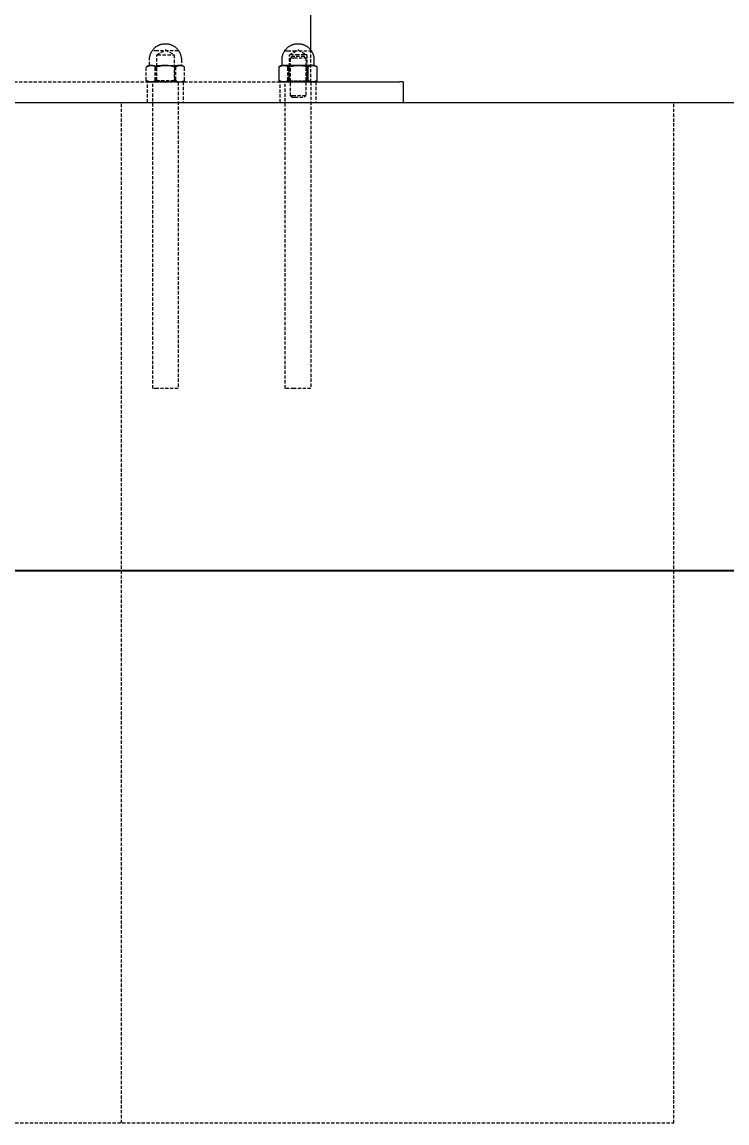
# Model space of a CAD drawing. Header units: millimetres. Extents: x -427 to 4679, y -324 to 2971.
# Drawn here: x 3256.6 to 3532.9, y 2120.7 to 2552.2 of the extents above; entities that cross this region are included whole.
import ezdxf

# ---------------------------------------------------------------- set-up
doc = ezdxf.new("R2010")
doc.units = ezdxf.units.MM
doc.linetypes.add('HIDDEN', pattern=[1.905, 1.27, -0.635])
for name, color, linetype, lineweight in [('ZANO_R', 7, 'Continuous', 0), ('ZANO_R_przerywana', 7, 'HIDDEN', 0), ('ZANO_W', 1, 'Continuous', 0)]:
    doc.layers.add(name, color=color, linetype=linetype, lineweight=lineweight)
doc.styles.add('Arial', font='arial.ttf')
doc.styles.get("Standard").update_dxf_attribs({"font": 'ARIALUNI.TTF'})
doc.dimstyles.new('pl i ang', dxfattribs={"dimtxt": 50, "dimasz": 50, "dimexe": 1.25, "dimexo": 0.625, "dimgap": 10, "dimtad": 1, "dimtoh": 1, "dimtxsty": 'Standard', "dimcen": 2.5, "dimclrd": 1, "dimclre": 1, "dimclrt": 1, "dimadec": 0, "dimazin": 0, "dimtfac": 1, "dimtmove": 0, "dimatfit": 3, "dimfxl": 1, "dimarcsym": 1})

# ---------------------------------------------------------------- blocks, each defined once
blk = doc.blocks.new('*D486')
at = {"layer": 'ZANO_W', "color": 1, "lineweight": -2}
for p, q in [((3101.65, 2510.74), (3101.65, 2327.24)), ((4341.99, 2510.74), (4341.99, 2327.24)), ((3141.65, 2337.24), (4301.99, 2337.24))]:
    blk.add_line(p, q, dxfattribs=at)
at = {"layer": 'ZANO_W', "color": 1}
for points in [[(3141.65, 2343.9), (3141.65, 2330.57), (3101.65, 2337.24)], [(4301.99, 2330.57), (4301.99, 2343.9), (4341.99, 2337.24)]]:
    blk.add_solid(points, dxfattribs=at)
at = {"layer": 'ZANO_W', "color": 1, "insert": (3721.82, 2367.66), "char_height": 40, "attachment_point": 5, "style": 'Arial'}
blk.add_mtext('1240', dxfattribs=at)

msp = doc.modelspace()

# ---------------------------------------------------------------- linework, layer by layer
at = {"layer": 'ZANO_R'}
for p, q in [((3369.76, 2541.26), (3369.76, 2892.74)), ((3359.93, 2541.44), (3360.07, 2541.6)), ((3360.07, 2541.6), (3360.21, 2541.76)), ((3360.21, 2541.76), (3360.36, 2541.91)), ((3360.36, 2541.91), (3360.51, 2542.06)), ((3360.51, 2542.06), (3360.67, 2542.2)), ((3360.67, 2542.2), (3360.83, 2542.34)), ((3360.83, 2542.34), (3361, 2542.47)), ((3361, 2542.47), (3361.17, 2542.6)), ((3361.17, 2542.6), (3361.35, 2542.72)), ((3361.35, 2542.72), (3361.53, 2542.83)), ((3361.53, 2542.83), (3361.71, 2542.94)), ((3361.71, 2542.94), (3361.9, 2543.04)), ((3361.9, 2543.04), (3362.09, 2543.14)), ((3362.09, 2543.14), (3362.29, 2543.22)), ((3362.29, 2543.22), (3362.48, 2543.31)), ((3362.48, 2543.31), (3362.68, 2543.38)), ((3362.68, 2543.38), (3362.89, 2543.45)), ((3362.89, 2543.45), (3363.09, 2543.51)), ((3363.09, 2543.51), (3363.3, 2543.56)), ((3363.3, 2543.56), (3363.5, 2543.61)), ((3363.5, 2543.61), (3363.71, 2543.65)), ((3363.71, 2543.65), (3363.93, 2543.68)), ((3363.93, 2543.68), (3364.14, 2543.71)), ((3364.14, 2543.71), (3364.35, 2543.73)), ((3364.35, 2543.73), (3364.56, 2543.74)), ((3364.56, 2543.74), (3364.78, 2543.74)), ((3364.78, 2543.74), (3364.99, 2543.74)), ((3364.99, 2543.74), (3365.2, 2543.73)), ((3365.2, 2543.73), (3365.42, 2543.71)), ((3365.42, 2543.71), (3365.63, 2543.68)), ((3365.63, 2543.68), (3365.84, 2543.65)), ((3365.84, 2543.65), (3366.05, 2543.61)), ((3366.05, 2543.61), (3366.26, 2543.56)), ((3366.26, 2543.56), (3366.46, 2543.51)), ((3366.46, 2543.51), (3366.67, 2543.45)), ((3366.67, 2543.45), (3366.87, 2543.38)), ((3366.87, 2543.38), (3367.07, 2543.31)), ((3367.07, 2543.31), (3367.27, 2543.22)), ((3367.27, 2543.22), (3367.46, 2543.14)), ((3367.46, 2543.14), (3367.65, 2543.04)), ((3367.65, 2543.04), (3367.84, 2542.94)), ((3367.84, 2542.94), (3368.02, 2542.83)), ((3368.02, 2542.83), (3368.2, 2542.72)), ((3368.2, 2542.72), (3368.38, 2542.6)), ((3368.38, 2542.6), (3368.55, 2542.47)), ((3368.55, 2542.47), (3368.72, 2542.34)), ((3368.72, 2542.34), (3368.88, 2542.2)), ((3368.88, 2542.2), (3369.04, 2542.06)), ((3369.04, 2542.06), (3369.2, 2541.91)), ((3369.2, 2541.91), (3369.34, 2541.76)), ((3369.34, 2541.76), (3369.49, 2541.6)), ((3369.49, 2541.6), (3369.62, 2541.44)), ((3358.53, 2537.7), (3358.54, 2537.92)), ((3358.53, 2537.49), (3358.53, 2537.7)), ((3358.53, 2535.36), (3358.53, 2537.49)), ((3358.54, 2537.92), (3358.56, 2538.13)), ((3358.56, 2538.13), (3358.58, 2538.34)), ((3358.58, 2538.34), (3358.62, 2538.55)), ((3358.62, 2538.55), (3358.66, 2538.76)), ((3358.66, 2538.76), (3358.7, 2538.97)), ((3358.7, 2538.97), (3358.76, 2539.18)), ((3358.76, 2539.18), (3358.82, 2539.38)), ((3358.82, 2539.38), (3358.89, 2539.58)), ((3358.89, 2539.58), (3358.96, 2539.78)), ((3358.96, 2539.78), (3359.04, 2539.98)), ((3359.04, 2539.98), (3359.13, 2540.18)), ((3359.13, 2540.18), (3359.23, 2540.37)), ((3359.23, 2540.37), (3359.33, 2540.55)), ((3359.33, 2540.55), (3359.44, 2540.74)), ((3359.44, 2540.74), (3359.55, 2540.92)), ((3359.55, 2540.92), (3359.67, 2541.1)), ((3359.67, 2541.1), (3359.8, 2541.27)), ((3359.8, 2541.27), (3359.93, 2541.44)), ((3369.62, 2541.44), (3369.76, 2541.27)), ((3369.76, 2541.27), (3369.88, 2541.1)), ((3369.88, 2541.1), (3370, 2540.92)), ((3370, 2540.92), (3370.12, 2540.74)), ((3370.12, 2540.74), (3370.22, 2540.55)), ((3370.22, 2540.55), (3370.33, 2540.37)), ((3370.33, 2540.37), (3370.42, 2540.18)), ((3370.42, 2540.18), (3370.51, 2539.98)), ((3370.51, 2539.98), (3370.59, 2539.78)), ((3370.59, 2539.78), (3370.67, 2539.58)), ((3370.67, 2539.58), (3370.73, 2539.38)), ((3370.73, 2539.38), (3370.79, 2539.18)), ((3370.79, 2539.18), (3370.85, 2538.97)), ((3370.85, 2538.97), (3370.9, 2538.76)), ((3370.9, 2538.76), (3370.94, 2538.55)), ((3370.94, 2538.55), (3370.97, 2538.34)), ((3370.97, 2538.34), (3370.99, 2538.13)), ((3370.99, 2538.13), (3371.01, 2537.92)), ((3371.01, 2537.92), (3371.02, 2537.7)), ((3371.02, 2537.7), (3371.03, 2537.49)), ((3371.03, 2537.49), (3371.03, 2535.36)), ((3357.43, 2534.75), (3357.28, 2534.66)), ((3357.28, 2534.66), (3357.4, 2534.73)), ((3357.28, 2534.66), (3357.28, 2529.32)), ((3357.4, 2534.73), (3357.52, 2534.8)), ((3357.43, 2534.75), (3358.28, 2535.24)), ((3357.52, 2534.8), (3357.65, 2534.86)), ((3357.65, 2534.86), (3357.78, 2534.91)), ((3357.78, 2534.91), (3357.91, 2534.97)), ((3357.91, 2534.97), (3358.04, 2535.01)), ((3358.04, 2535.01), (3358.18, 2535.06)), ((3358.18, 2535.06), (3358.31, 2535.1)), ((3359.22, 2535.24), (3358.28, 2535.24)), ((3358.31, 2535.1), (3358.45, 2535.13)), ((3358.42, 2535.24), (3358.42, 2535.24)), ((3358.42, 2535.24), (3358.43, 2535.24)), ((3358.43, 2535.24), (3358.43, 2535.25)), ((3358.43, 2535.25), (3358.44, 2535.25)), ((3358.43, 2535.24), (3358.43, 2535.24)), ((3358.44, 2535.25), (3358.44, 2535.25)), ((3358.44, 2535.25), (3358.45, 2535.25)), ((3358.45, 2535.25), (3358.45, 2535.25)), ((3358.45, 2535.25), (3358.45, 2535.25)), ((3358.45, 2535.25), (3358.46, 2535.25)), ((3358.45, 2535.13), (3358.58, 2535.16)), ((3358.46, 2535.25), (3358.46, 2535.26)), ((3358.46, 2535.26), (3358.47, 2535.26)), ((3358.47, 2535.26), (3358.47, 2535.26)), ((3358.47, 2535.26), (3358.47, 2535.26)), ((3358.47, 2535.26), (3358.48, 2535.26)), ((3358.48, 2535.26), (3358.48, 2535.27)), ((3358.48, 2535.27), (3358.48, 2535.27)), ((3358.48, 2535.27), (3358.49, 2535.27)), ((3358.49, 2535.27), (3358.49, 2535.28)), ((3358.49, 2535.28), (3358.49, 2535.28)), ((3358.49, 2535.28), (3358.5, 2535.28)), ((3358.49, 2535.27), (3358.49, 2535.27)), ((3358.5, 2535.29), (3358.51, 2535.3)), ((3358.5, 2535.28), (3358.5, 2535.29)), ((3358.5, 2535.29), (3358.5, 2535.29)), ((3358.5, 2535.29), (3358.5, 2535.29)), ((3358.51, 2535.3), (3358.51, 2535.31)), ((3358.51, 2535.31), (3358.51, 2535.31)), ((3358.51, 2535.31), (3358.52, 2535.31)), ((3358.51, 2535.3), (3358.51, 2535.3)), ((3358.51, 2535.3), (3358.51, 2535.3)), ((3358.52, 2535.33), (3358.52, 2535.34)), ((3358.52, 2535.34), (3358.52, 2535.34)), ((3358.52, 2535.34), (3358.53, 2535.34)), ((3358.52, 2535.32), (3358.52, 2535.33)), ((3358.52, 2535.33), (3358.52, 2535.33)), ((3358.52, 2535.31), (3358.52, 2535.32)), ((3358.52, 2535.32), (3358.52, 2535.32)), ((3358.52, 2535.32), (3358.52, 2535.32)), ((3358.53, 2535.35), (3358.53, 2535.36)), ((3358.53, 2535.36), (3358.53, 2535.36)), ((3358.53, 2535.34), (3358.53, 2535.35)), ((3358.53, 2535.35), (3358.53, 2535.35)), ((3358.58, 2535.16), (3358.72, 2535.19)), ((3358.72, 2535.19), (3358.86, 2535.21)), ((3358.86, 2535.21), (3359, 2535.22)), ((3359, 2535.22), (3359.14, 2535.23)), ((3359.14, 2535.23), (3359.28, 2535.24)), ((3364.93, 2535.24), (3359.28, 2535.24)), ((3359.33, 2535.24), (3359.48, 2535.23)), ((3359.48, 2535.23), (3359.63, 2535.22)), ((3359.63, 2535.22), (3359.77, 2535.2)), ((3359.77, 2535.2), (3359.92, 2535.17)), ((3359.92, 2535.17), (3360.06, 2535.14)), ((3360.06, 2535.14), (3360.2, 2535.11)), ((3360.2, 2535.11), (3360.35, 2535.07)), ((3360.35, 2535.07), (3360.49, 2535.03)), ((3360.49, 2535.03), (3360.62, 2534.98)), ((3360.62, 2534.98), (3360.76, 2534.92)), ((3360.76, 2534.92), (3360.9, 2534.86)), ((3360.9, 2534.86), (3361.03, 2534.8)), ((3361.03, 2534.8), (3361.16, 2534.73)), ((3361.16, 2534.73), (3361.29, 2534.66)), ((3361.29, 2534.66), (3361.69, 2534.78)), ((3361.29, 2529.32), (3361.29, 2534.66)), ((3361.69, 2534.78), (3362.1, 2534.88)), ((3362.1, 2534.88), (3362.52, 2534.97)), ((3362.52, 2534.97), (3362.93, 2535.05)), ((3362.93, 2535.05), (3363.35, 2535.12)), ((3363.35, 2535.12), (3363.77, 2535.17)), ((3363.77, 2535.17), (3364.19, 2535.2)), ((3364.19, 2535.2), (3364.61, 2535.23)), ((3364.61, 2535.23), (3365.04, 2535.24)), ((3365.04, 2535.24), (3365.46, 2535.23)), ((3370.48, 2535.24), (3365.17, 2535.24)), ((3365.46, 2535.23), (3365.88, 2535.2)), ((3365.88, 2535.2), (3366.3, 2535.17)), ((3366.3, 2535.17), (3366.72, 2535.12)), ((3366.72, 2535.12), (3367.14, 2535.05)), ((3367.14, 2535.05), (3367.56, 2534.97)), ((3367.56, 2534.97), (3367.97, 2534.88)), ((3367.97, 2534.88), (3368.38, 2534.78)), ((3368.38, 2534.78), (3368.79, 2534.66)), ((3368.79, 2534.66), (3368.88, 2534.72)), ((3368.79, 2529.32), (3368.79, 2534.66)), ((3368.88, 2534.72), (3368.97, 2534.78)), ((3368.97, 2534.78), (3369.07, 2534.83)), ((3369.07, 2534.83), (3369.16, 2534.88)), ((3369.16, 2534.88), (3369.26, 2534.93)), ((3369.26, 2534.93), (3369.36, 2534.98)), ((3369.36, 2534.98), (3369.46, 2535.02)), ((3369.46, 2535.02), (3369.57, 2535.06)), ((3369.57, 2535.06), (3369.67, 2535.09)), ((3369.67, 2535.09), (3369.77, 2535.12)), ((3369.77, 2535.12), (3369.88, 2535.15)), ((3369.88, 2535.15), (3369.99, 2535.17)), ((3369.99, 2535.17), (3370.1, 2535.19)), ((3370.1, 2535.19), (3370.2, 2535.21)), ((3370.2, 2535.21), (3370.31, 2535.23)), ((3370.31, 2535.23), (3370.42, 2535.23)), ((3370.42, 2535.23), (3370.53, 2535.24)), ((3370.53, 2535.24), (3370.64, 2535.23)), ((3371.12, 2535.24), (3370.6, 2535.24)), ((3370.64, 2535.23), (3370.75, 2535.23)), ((3370.75, 2535.23), (3370.86, 2535.21)), ((3370.86, 2535.21), (3370.97, 2535.19)), ((3370.97, 2535.19), (3371.07, 2535.17)), ((3371.03, 2535.36), (3371.03, 2535.36)), ((3371.03, 2535.36), (3371.03, 2535.35)), ((3371.03, 2535.35), (3371.03, 2535.35)), ((3371.03, 2535.35), (3371.03, 2535.34)), ((3371.03, 2535.34), (3371.03, 2535.34)), ((3371.03, 2535.34), (3371.03, 2535.34)), ((3371.03, 2535.34), (3371.03, 2535.33)), ((3371.03, 2535.33), (3371.03, 2535.33)), ((3371.03, 2535.33), (3371.03, 2535.32)), ((3371.03, 2535.32), (3371.03, 2535.32)), ((3371.03, 2535.32), (3371.03, 2535.32)), ((3371.03, 2535.32), (3371.04, 2535.31)), ((3371.04, 2535.31), (3371.04, 2535.31)), ((3371.04, 2535.31), (3371.04, 2535.31)), ((3371.04, 2535.31), (3371.04, 2535.3)), ((3371.04, 2535.3), (3371.04, 2535.3)), ((3371.04, 2535.3), (3371.05, 2535.3)), ((3371.05, 2535.3), (3371.05, 2535.29)), ((3371.05, 2535.29), (3371.05, 2535.29)), ((3371.05, 2535.29), (3371.05, 2535.29)), ((3371.05, 2535.29), (3371.06, 2535.28)), ((3371.06, 2535.28), (3371.06, 2535.28)), ((3371.06, 2535.28), (3371.06, 2535.28)), ((3371.06, 2535.28), (3371.06, 2535.27)), ((3371.06, 2535.27), (3371.07, 2535.27)), ((3371.07, 2535.27), (3371.07, 2535.27)), ((3371.07, 2535.27), (3371.07, 2535.27)), ((3371.07, 2535.27), (3371.08, 2535.26)), ((3371.07, 2535.17), (3371.18, 2535.15)), ((3371.08, 2535.26), (3371.08, 2535.26)), ((3371.08, 2535.26), (3371.08, 2535.26)), ((3371.08, 2535.26), (3371.09, 2535.26)), ((3371.09, 2535.26), (3371.09, 2535.25)), ((3371.09, 2535.25), (3371.09, 2535.25)), ((3371.09, 2535.25), (3371.1, 2535.25)), ((3371.1, 2535.25), (3371.1, 2535.25)), ((3371.1, 2535.25), (3371.11, 2535.25)), ((3371.11, 2535.25), (3371.11, 2535.25)), ((3371.11, 2535.25), (3371.11, 2535.25)), ((3371.11, 2535.25), (3371.12, 2535.25)), ((3371.12, 2535.25), (3371.12, 2535.24)), ((3371.24, 2535.24), (3371.12, 2535.24)), ((3371.12, 2535.24), (3371.13, 2535.24)), ((3371.13, 2535.24), (3371.13, 2535.24)), ((3371.13, 2535.24), (3371.13, 2535.24)), ((3371.18, 2535.15), (3371.29, 2535.12)), ((3371.27, 2535.24), (3371.24, 2535.24)), ((3371.27, 2535.24), (3371.28, 2535.24)), ((3371.28, 2535.24), (3371.27, 2535.24)), ((3371.28, 2535.24), (3371.28, 2535.24)), ((3371.28, 2535.24), (3371.28, 2535.24)), ((3371.28, 2535.24), (3371.28, 2535.24)), ((3371.28, 2535.24), (3371.28, 2535.24)), ((3371.28, 2535.24), (3372.06, 2534.79)), ((3371.29, 2535.12), (3371.39, 2535.09)), ((3371.39, 2535.09), (3371.5, 2535.06)), ((3371.5, 2535.06), (3371.6, 2535.02)), ((3371.6, 2535.02), (3371.7, 2534.98)), ((3371.7, 2534.98), (3371.8, 2534.93)), ((3371.8, 2534.93), (3371.9, 2534.88)), ((3371.9, 2534.88), (3372, 2534.83)), ((3372, 2534.83), (3372.09, 2534.78)), ((3372.09, 2534.78), (3372.18, 2534.72)), ((3372.18, 2534.72), (3372.28, 2534.66)), ((3372.28, 2529.32), (3372.28, 2534.66)), ((3357.28, 2529.32), (3357.43, 2529.23)), ((3357.4, 2529.25), (3357.28, 2529.32)), ((3357.52, 2529.19), (3357.4, 2529.25)), ((3358.28, 2528.74), (3357.43, 2529.23)), ((3357.64, 2529.13), (3357.52, 2529.19)), ((3357.77, 2529.07), (3357.64, 2529.13)), ((3357.9, 2529.02), (3357.77, 2529.07)), ((3358.03, 2528.97), (3357.9, 2529.02)), ((3358.16, 2528.93), (3358.03, 2528.97)), ((3358.29, 2528.89), (3358.16, 2528.93)), ((3358.43, 2528.86), (3358.29, 2528.89)), ((3358.56, 2528.83), (3358.43, 2528.86)), ((3358.7, 2528.8), (3358.56, 2528.83)), ((3358.83, 2528.78), (3358.7, 2528.8)), ((3358.97, 2528.76), (3358.83, 2528.78)), ((3359.11, 2528.75), (3358.97, 2528.76)), ((3359.25, 2528.74), (3359.11, 2528.75)), ((3359.49, 2528.75), (3359.35, 2528.74)), ((3359.64, 2528.77), (3359.49, 2528.75)), ((3359.78, 2528.79), (3359.64, 2528.77)), ((3359.93, 2528.81), (3359.78, 2528.79)), ((3360.07, 2528.84), (3359.93, 2528.81)), ((3360.21, 2528.88), (3360.07, 2528.84)), ((3360.35, 2528.91), (3360.21, 2528.88)), ((3360.49, 2528.96), (3360.35, 2528.91)), ((3360.63, 2529.01), (3360.49, 2528.96)), ((3360.76, 2529.06), (3360.63, 2529.01)), ((3360.9, 2529.12), (3360.76, 2529.06)), ((3361.03, 2529.18), (3360.9, 2529.12)), ((3361.16, 2529.25), (3361.03, 2529.18)), ((3361.29, 2529.32), (3361.16, 2529.25)), ((3361.73, 2529.19), (3361.29, 2529.32)), ((3362.18, 2529.08), (3361.73, 2529.19)), ((3362.63, 2528.99), (3362.18, 2529.08)), ((3363.08, 2528.91), (3362.63, 2528.99)), ((3362.83, 2528.74), (3404.6, 2528.74)), ((3363.54, 2528.84), (3363.08, 2528.91)), ((3364, 2528.79), (3363.54, 2528.84)), ((3364.46, 2528.76), (3364, 2528.79)), ((3364.92, 2528.74), (3364.46, 2528.76)), ((3365.62, 2528.76), (3365.16, 2528.74)), ((3366.08, 2528.79), (3365.62, 2528.76)), ((3366.54, 2528.84), (3366.08, 2528.79)), ((3366.99, 2528.91), (3366.54, 2528.84)), ((3367.45, 2528.99), (3366.99, 2528.91)), ((3367.9, 2529.08), (3367.45, 2528.99)), ((3368.34, 2529.2), (3367.9, 2529.08)), ((3368.79, 2529.32), (3368.34, 2529.2)), ((3368.88, 2529.26), (3368.79, 2529.32)), ((3368.98, 2529.2), (3368.88, 2529.26)), ((3369.08, 2529.14), (3368.98, 2529.2)), ((3369.18, 2529.09), (3369.08, 2529.14)), ((3369.28, 2529.04), (3369.18, 2529.09)), ((3369.39, 2528.99), (3369.28, 2529.04)), ((3369.49, 2528.95), (3369.39, 2528.99)), ((3369.6, 2528.91), (3369.49, 2528.95)), ((3369.71, 2528.88), (3369.6, 2528.91)), ((3369.82, 2528.85), (3369.71, 2528.88)), ((3369.93, 2528.82), (3369.82, 2528.85)), ((3370.05, 2528.8), (3369.93, 2528.82)), ((3370.16, 2528.78), (3370.05, 2528.8)), ((3370.27, 2528.76), (3370.16, 2528.78)), ((3370.39, 2528.75), (3370.27, 2528.76)), ((3370.5, 2528.74), (3370.39, 2528.75)), ((3370.7, 2528.75), (3370.59, 2528.74)), ((3370.81, 2528.76), (3370.7, 2528.75)), ((3370.93, 2528.78), (3370.81, 2528.76)), ((3371.04, 2528.8), (3370.93, 2528.78)), ((3371.15, 2528.82), (3371.04, 2528.8)), ((3371.26, 2528.85), (3371.15, 2528.82)), ((3371.36, 2528.88), (3371.26, 2528.85)), ((3372.06, 2529.19), (3371.28, 2528.74)), ((3371.47, 2528.92), (3371.36, 2528.88)), ((3371.58, 2528.96), (3371.47, 2528.92)), ((3371.68, 2529), (3371.58, 2528.96)), ((3371.79, 2529.04), (3371.68, 2529)), ((3371.89, 2529.09), (3371.79, 2529.04)), ((3371.99, 2529.15), (3371.89, 2529.09)), ((3372.09, 2529.2), (3371.99, 2529.15)), ((3372.18, 2529.26), (3372.09, 2529.2)), ((3372.28, 2529.32), (3372.18, 2529.26)), ((3405.94, 2528.74), (3404.6, 2528.74)), ((3405.94, 2528.74), (3405.94, 2520.74)), ((3212.05, 2520.74), (3512.05, 2520.74))]:
    msp.add_line(p, q, dxfattribs=at)
msp.add_lwpolyline([(-427.28, 2520.74), (4514.24, 2520.74)], dxfattribs=at)
at = {"layer": 'ZANO_R_przerywana'}
for p, q in [((3307.97, 2541.44), (3308.1, 2541.6)), ((3308.1, 2541.6), (3308.25, 2541.76)), ((3308.25, 2541.76), (3308.4, 2541.91)), ((3308.4, 2541.91), (3308.55, 2542.06)), ((3308.55, 2542.06), (3308.71, 2542.2)), ((3308.71, 2542.2), (3308.87, 2542.34)), ((3308.87, 2542.34), (3309.04, 2542.47)), ((3309.04, 2542.47), (3309.21, 2542.6)), ((3309.21, 2542.6), (3309.39, 2542.72)), ((3309.39, 2542.72), (3309.57, 2542.83)), ((3309.57, 2542.83), (3309.75, 2542.94)), ((3309.75, 2542.94), (3309.94, 2543.04)), ((3309.94, 2543.04), (3310.13, 2543.14)), ((3310.13, 2543.14), (3310.32, 2543.22)), ((3310.32, 2543.22), (3310.52, 2543.31)), ((3310.52, 2543.31), (3310.72, 2543.38)), ((3310.72, 2543.38), (3310.92, 2543.45)), ((3310.92, 2543.45), (3311.13, 2543.51)), ((3311.13, 2543.51), (3311.33, 2543.56)), ((3311.33, 2543.56), (3311.54, 2543.61)), ((3311.54, 2543.61), (3311.75, 2543.65)), ((3311.75, 2543.65), (3311.96, 2543.68)), ((3311.96, 2543.68), (3312.18, 2543.71)), ((3312.18, 2543.71), (3312.39, 2543.73)), ((3312.39, 2543.73), (3312.6, 2543.74)), ((3312.6, 2543.74), (3312.81, 2543.74)), ((3312.81, 2543.74), (3313.03, 2543.74)), ((3313.03, 2543.74), (3313.24, 2543.73)), ((3313.24, 2543.73), (3313.45, 2543.71)), ((3313.45, 2543.71), (3313.67, 2543.68)), ((3313.67, 2543.68), (3313.88, 2543.65)), ((3313.88, 2543.65), (3314.09, 2543.61)), ((3314.09, 2543.61), (3314.29, 2543.56)), ((3314.29, 2543.56), (3314.5, 2543.51)), ((3314.5, 2543.51), (3314.71, 2543.45)), ((3314.71, 2543.45), (3314.91, 2543.38)), ((3314.91, 2543.38), (3315.11, 2543.31)), ((3315.11, 2543.31), (3315.3, 2543.22)), ((3315.3, 2543.22), (3315.5, 2543.14)), ((3315.5, 2543.14), (3315.69, 2543.04)), ((3315.69, 2543.04), (3315.88, 2542.94)), ((3315.88, 2542.94), (3316.06, 2542.83)), ((3316.06, 2542.83), (3316.24, 2542.72)), ((3316.24, 2542.72), (3316.42, 2542.6)), ((3316.42, 2542.6), (3316.59, 2542.47)), ((3316.59, 2542.47), (3316.76, 2542.34)), ((3316.76, 2542.34), (3316.92, 2542.2)), ((3316.92, 2542.2), (3317.08, 2542.06)), ((3317.08, 2542.06), (3317.23, 2541.91)), ((3317.23, 2541.91), (3317.38, 2541.76)), ((3317.38, 2541.76), (3317.53, 2541.6)), ((3317.53, 2541.6), (3317.66, 2541.44)), ((3306.56, 2537.49), (3306.57, 2537.7)), ((3306.56, 2535.36), (3306.56, 2537.49)), ((3306.57, 2537.7), (3306.58, 2537.92)), ((3306.58, 2537.92), (3306.6, 2538.13)), ((3306.6, 2538.13), (3306.62, 2538.34)), ((3306.62, 2538.34), (3306.66, 2538.55)), ((3306.66, 2538.55), (3306.7, 2538.76)), ((3306.7, 2538.76), (3306.74, 2538.97)), ((3306.74, 2538.97), (3306.8, 2539.18)), ((3306.8, 2539.18), (3306.86, 2539.38)), ((3306.86, 2539.38), (3306.93, 2539.58)), ((3306.93, 2539.58), (3307, 2539.78)), ((3307, 2539.78), (3307.08, 2539.98)), ((3307.08, 2539.98), (3307.17, 2540.18)), ((3307.17, 2540.18), (3307.27, 2540.37)), ((3307.27, 2540.37), (3307.37, 2540.55)), ((3307.37, 2540.55), (3307.47, 2540.74)), ((3307.47, 2540.74), (3307.59, 2540.92)), ((3307.59, 2540.92), (3307.71, 2541.1)), ((3307.71, 2541.1), (3307.83, 2541.27)), ((3309.5, 2540.91), (3307.81, 2540.91)), ((3307.83, 2541.27), (3307.97, 2541.44)), ((3309.42, 2539.34), (3309.41, 2539.34)), ((3309.41, 2539.34), (3309.41, 2539.34)), ((3309.41, 2539.34), (3309.41, 2539.34)), ((3309.41, 2539.34), (3309.41, 2539.34)), ((3309.41, 2539.34), (3309.42, 2539.34)), ((3309.41, 2529.19), (3309.41, 2539.34)), ((3309.42, 2539.34), (3312.81, 2541.38)), ((3309.42, 2539.34), (3309.42, 2539.34)), ((3309.42, 2539.34), (3309.44, 2539.34)), ((3309.42, 2539.34), (3309.42, 2539.34)), ((3309.44, 2539.34), (3309.51, 2539.34)), ((3317.81, 2540.91), (3309.5, 2540.91)), ((3309.51, 2539.34), (3309.8, 2539.34)), ((3309.8, 2539.34), (3316.21, 2539.34)), ((3312.81, 2541.38), (3316.21, 2539.34)), ((3316.21, 2539.34), (3316.21, 2529.19)), ((3317.66, 2541.44), (3317.79, 2541.27)), ((3317.79, 2541.27), (3317.92, 2541.1)), ((3317.92, 2541.1), (3318.04, 2540.92)), ((3318.04, 2540.92), (3318.15, 2540.74)), ((3318.15, 2540.74), (3318.26, 2540.55)), ((3318.26, 2540.55), (3318.36, 2540.37)), ((3318.36, 2540.37), (3318.46, 2540.18)), ((3318.46, 2540.18), (3318.55, 2539.98)), ((3318.55, 2539.98), (3318.63, 2539.78)), ((3318.63, 2539.78), (3318.7, 2539.58)), ((3318.7, 2539.58), (3318.77, 2539.38)), ((3318.77, 2539.38), (3318.83, 2539.18)), ((3318.83, 2539.18), (3318.89, 2538.97)), ((3318.89, 2538.97), (3318.93, 2538.76)), ((3318.93, 2538.76), (3318.97, 2538.55)), ((3318.97, 2538.55), (3319.01, 2538.34)), ((3319.01, 2538.34), (3319.03, 2538.13)), ((3319.03, 2538.13), (3319.05, 2537.92)), ((3319.05, 2537.92), (3319.06, 2537.7)), ((3319.06, 2537.7), (3319.06, 2537.49)), ((3319.06, 2537.49), (3319.06, 2535.36)), ((3359.78, 2540.91), (3359.78, 2540.91)), ((3359.78, 2540.91), (3359.78, 2540.91)), ((3359.78, 2540.91), (3359.78, 2540.91)), ((3359.78, 2540.91), (3359.78, 2540.91)), ((3359.78, 2540.91), (3359.79, 2540.91)), ((3359.79, 2540.91), (3359.82, 2540.91)), ((3359.82, 2540.91), (3360, 2540.91)), ((3360, 2540.91), (3360.74, 2540.91)), ((3360.74, 2540.91), (3363.19, 2540.91)), ((3361.38, 2539.34), (3364.78, 2541.38)), ((3364.91, 2539.34), (3361.38, 2539.34)), ((3361.38, 2529.19), (3361.38, 2539.34)), ((3361.78, 2538.19), (3362.33, 2538.74)), ((3361.78, 2538.19), (3361.78, 2538.19)), ((3361.78, 2538.19), (3361.78, 2538.19)), ((3361.78, 2538.19), (3361.78, 2538.19)), ((3361.78, 2538.19), (3361.78, 2538.19)), ((3361.78, 2538.19), (3361.78, 2538.19)), ((3361.78, 2538.19), (3361.8, 2538.19)), ((3361.78, 2523.3), (3361.78, 2538.19)), ((3361.8, 2538.19), (3361.87, 2538.19)), ((3361.87, 2538.19), (3362.19, 2538.19)), ((3362.19, 2538.19), (3363.28, 2538.19)), ((3363.55, 2538.74), (3362.33, 2538.74)), ((3363.19, 2540.91), (3369.78, 2540.91)), ((3363.28, 2538.19), (3367.78, 2538.19)), ((3367.22, 2538.74), (3363.55, 2538.74)), ((3364.78, 2541.38), (3368.17, 2539.34)), ((3367.24, 2539.34), (3364.91, 2539.34)), ((3367.22, 2538.74), (3367.78, 2538.19)), ((3367.96, 2539.34), (3367.24, 2539.34)), ((3367.78, 2538.19), (3367.78, 2523.3)), ((3368.13, 2539.34), (3367.96, 2539.34)), ((3368.17, 2539.34), (3368.13, 2539.34)), ((3368.18, 2539.34), (3368.17, 2539.34)), ((3368.18, 2539.34), (3368.18, 2539.34)), ((3368.18, 2539.34), (3368.18, 2539.34)), ((3368.18, 2539.34), (3368.18, 2539.34)), ((3368.18, 2539.34), (3368.18, 2539.34)), ((3368.18, 2539.34), (3368.18, 2529.19)), ((3368.18, 2539.34), (3368.18, 2539.34)), ((3369.76, 2528.74), (3369.76, 2541.26)), ((3305.32, 2534.66), (3305.44, 2534.73)), ((3305.41, 2534.72), (3305.32, 2534.66)), ((3305.32, 2529.32), (3305.32, 2534.66)), ((3305.5, 2534.78), (3305.41, 2534.72)), ((3305.44, 2534.73), (3305.57, 2534.8)), ((3305.59, 2534.83), (3305.5, 2534.78)), ((3305.53, 2534.79), (3306.31, 2535.24)), ((3305.57, 2534.8), (3305.7, 2534.86)), ((3305.69, 2534.88), (3305.59, 2534.83)), ((3305.79, 2534.93), (3305.69, 2534.88)), ((3305.7, 2534.86), (3305.84, 2534.92)), ((3305.89, 2534.98), (3305.79, 2534.93)), ((3305.84, 2534.92), (3305.97, 2534.97)), ((3305.99, 2535.02), (3305.89, 2534.98)), ((3305.97, 2534.97), (3306.11, 2535.02)), ((3306.09, 2535.06), (3305.99, 2535.02)), ((3306.2, 2535.09), (3306.09, 2535.06)), ((3306.11, 2535.02), (3306.25, 2535.07)), ((3306.3, 2535.12), (3306.2, 2535.09)), ((3306.25, 2535.07), (3306.39, 2535.11)), ((3306.41, 2535.15), (3306.3, 2535.12)), ((3306.32, 2535.24), (3306.31, 2535.24)), ((3306.31, 2535.24), (3306.31, 2535.24)), ((3306.31, 2535.24), (3306.31, 2535.24)), ((3306.31, 2535.24), (3306.31, 2535.24)), ((3306.31, 2535.24), (3306.31, 2535.24)), ((3306.31, 2535.24), (3306.32, 2535.24)), ((3306.32, 2535.24), (3306.35, 2535.24)), ((3306.35, 2535.24), (3306.47, 2535.24)), ((3306.39, 2535.11), (3306.53, 2535.14)), ((3306.52, 2535.17), (3306.41, 2535.15)), ((3306.45, 2535.24), (3306.56, 2535.36)), ((3306.47, 2535.24), (3306.99, 2535.24)), ((3306.62, 2535.19), (3306.52, 2535.17)), ((3306.53, 2535.14), (3306.67, 2535.17)), ((3306.73, 2535.21), (3306.62, 2535.19)), ((3306.67, 2535.17), (3306.82, 2535.2)), ((3306.84, 2535.23), (3306.73, 2535.21)), ((3306.82, 2535.2), (3306.96, 2535.22)), ((3306.95, 2535.23), (3306.84, 2535.23)), ((3307.06, 2535.24), (3306.95, 2535.23)), ((3306.96, 2535.22), (3307.1, 2535.23)), ((3307.17, 2535.23), (3307.06, 2535.24)), ((3307.1, 2535.23), (3307.25, 2535.24)), ((3307.11, 2535.24), (3312.45, 2535.24)), ((3307.28, 2535.23), (3307.17, 2535.23)), ((3307.39, 2535.21), (3307.28, 2535.23)), ((3307.37, 2535.24), (3307.52, 2535.23)), ((3307.5, 2535.19), (3307.39, 2535.21)), ((3307.6, 2535.17), (3307.5, 2535.19)), ((3307.52, 2535.23), (3307.67, 2535.22)), ((3307.71, 2535.15), (3307.6, 2535.17)), ((3307.67, 2535.22), (3307.81, 2535.2)), ((3307.82, 2535.12), (3307.71, 2535.15)), ((3307.81, 2535.2), (3307.96, 2535.17)), ((3307.92, 2535.09), (3307.82, 2535.12)), ((3308.03, 2535.06), (3307.92, 2535.09)), ((3307.96, 2535.17), (3308.1, 2535.14)), ((3308.13, 2535.02), (3308.03, 2535.06)), ((3308.1, 2535.14), (3308.24, 2535.11)), ((3308.23, 2534.98), (3308.13, 2535.02)), ((3308.33, 2534.93), (3308.23, 2534.98)), ((3308.24, 2535.11), (3308.38, 2535.07)), ((3308.43, 2534.88), (3308.33, 2534.93)), ((3308.38, 2535.07), (3308.52, 2535.03)), ((3308.53, 2534.83), (3308.43, 2534.88)), ((3308.52, 2535.03), (3308.66, 2534.98)), ((3308.62, 2534.78), (3308.53, 2534.83)), ((3308.71, 2534.72), (3308.62, 2534.78)), ((3308.66, 2534.98), (3308.8, 2534.92)), ((3308.81, 2534.66), (3308.71, 2534.72)), ((3308.8, 2534.92), (3308.93, 2534.86)), ((3309.21, 2534.78), (3308.81, 2534.66)), ((3308.81, 2529.32), (3308.81, 2534.66)), ((3308.93, 2534.86), (3309.07, 2534.8)), ((3309.07, 2534.8), (3309.2, 2534.73)), ((3309.2, 2534.73), (3309.32, 2534.66)), ((3309.62, 2534.88), (3309.21, 2534.78)), ((3309.32, 2534.66), (3309.77, 2534.79)), ((3309.32, 2529.32), (3309.32, 2534.66)), ((3310.04, 2534.97), (3309.62, 2534.88)), ((3309.77, 2534.79), (3310.21, 2534.9)), ((3310.45, 2535.05), (3310.04, 2534.97)), ((3310.21, 2534.9), (3310.66, 2534.99)), ((3310.87, 2535.12), (3310.45, 2535.05)), ((3310.66, 2534.99), (3311.11, 2535.07)), ((3311.29, 2535.17), (3310.87, 2535.12)), ((3311.11, 2535.07), (3311.56, 2535.14)), ((3311.71, 2535.2), (3311.29, 2535.17)), ((3311.56, 2535.14), (3312.02, 2535.19)), ((3312.13, 2535.23), (3311.71, 2535.2)), ((3312.02, 2535.19), (3312.48, 2535.22)), ((3312.56, 2535.24), (3312.13, 2535.23)), ((3312.48, 2535.22), (3312.93, 2535.24)), ((3312.98, 2535.23), (3312.56, 2535.24)), ((3312.66, 2535.24), (3318.24, 2535.24)), ((3313.4, 2535.2), (3312.98, 2535.23)), ((3313.17, 2535.24), (3313.64, 2535.22)), ((3313.82, 2535.17), (3313.4, 2535.2)), ((3313.64, 2535.22), (3314.1, 2535.19)), ((3314.24, 2535.12), (3313.82, 2535.17)), ((3314.1, 2535.19), (3314.56, 2535.14)), ((3314.66, 2535.05), (3314.24, 2535.12)), ((3314.56, 2535.14), (3315.02, 2535.08)), ((3315.08, 2534.97), (3314.66, 2535.05)), ((3315.02, 2535.08), (3315.47, 2535)), ((3315.49, 2534.88), (3315.08, 2534.97)), ((3315.47, 2535), (3315.93, 2534.9)), ((3315.9, 2534.78), (3315.49, 2534.88)), ((3316.31, 2534.66), (3315.9, 2534.78)), ((3315.93, 2534.9), (3316.38, 2534.79)), ((3316.43, 2534.73), (3316.31, 2534.66)), ((3316.31, 2534.66), (3316.31, 2529.32)), ((3316.38, 2534.79), (3316.82, 2534.66)), ((3316.56, 2534.8), (3316.43, 2534.73)), ((3316.7, 2534.86), (3316.56, 2534.8)), ((3316.83, 2534.92), (3316.7, 2534.86)), ((3316.82, 2534.66), (3316.92, 2534.72)), ((3316.82, 2534.66), (3316.82, 2529.32)), ((3316.97, 2534.98), (3316.83, 2534.92)), ((3316.92, 2534.72), (3317.02, 2534.78)), ((3317.11, 2535.03), (3316.97, 2534.98)), ((3317.02, 2534.78), (3317.11, 2534.84)), ((3317.25, 2535.07), (3317.11, 2535.03)), ((3317.11, 2534.84), (3317.21, 2534.89)), ((3317.21, 2534.89), (3317.32, 2534.94)), ((3317.39, 2535.11), (3317.25, 2535.07)), ((3317.32, 2534.94), (3317.42, 2534.98)), ((3317.53, 2535.14), (3317.39, 2535.11)), ((3317.42, 2534.98), (3317.52, 2535.03)), ((3317.52, 2535.03), (3317.63, 2535.07)), ((3317.67, 2535.17), (3317.53, 2535.14)), ((3317.63, 2535.07), (3317.74, 2535.1)), ((3317.82, 2535.2), (3317.67, 2535.17)), ((3317.74, 2535.1), (3317.85, 2535.13)), ((3317.96, 2535.22), (3317.82, 2535.2)), ((3317.85, 2535.13), (3317.96, 2535.16)), ((3318.11, 2535.23), (3317.96, 2535.22)), ((3317.96, 2535.16), (3318.07, 2535.18)), ((3318.07, 2535.18), (3318.18, 2535.2)), ((3318.26, 2535.24), (3318.11, 2535.23)), ((3318.18, 2535.2), (3318.29, 2535.22)), ((3318.26, 2535.24), (3318.31, 2535.24)), ((3318.29, 2535.22), (3318.4, 2535.23)), ((3318.45, 2535.23), (3318.31, 2535.24)), ((3318.39, 2535.24), (3319.31, 2535.24)), ((3318.4, 2535.23), (3318.52, 2535.24)), ((3318.59, 2535.22), (3318.45, 2535.23)), ((3318.73, 2535.21), (3318.59, 2535.22)), ((3318.61, 2535.24), (3318.72, 2535.23)), ((3318.72, 2535.23), (3318.82, 2535.22)), ((3318.87, 2535.19), (3318.73, 2535.21)), ((3318.82, 2535.22), (3318.93, 2535.21)), ((3319.01, 2535.16), (3318.87, 2535.19)), ((3318.93, 2535.21), (3319.03, 2535.19)), ((3319.14, 2535.13), (3319.01, 2535.16)), ((3319.03, 2535.19), (3319.13, 2535.17)), ((3319.06, 2535.36), (3319.06, 2535.36)), ((3319.06, 2535.36), (3319.07, 2535.35)), ((3319.07, 2535.35), (3319.07, 2535.35)), ((3319.07, 2535.35), (3319.07, 2535.34)), ((3319.07, 2535.34), (3319.07, 2535.34)), ((3319.07, 2535.34), (3319.07, 2535.34)), ((3319.07, 2535.34), (3319.07, 2535.33)), ((3319.07, 2535.33), (3319.07, 2535.33)), ((3319.07, 2535.33), (3319.07, 2535.32)), ((3319.07, 2535.32), (3319.07, 2535.32)), ((3319.07, 2535.32), (3319.07, 2535.32)), ((3319.07, 2535.32), (3319.07, 2535.31)), ((3319.07, 2535.31), (3319.08, 2535.31)), ((3319.08, 2535.31), (3319.08, 2535.31)), ((3319.08, 2535.31), (3319.08, 2535.3)), ((3319.08, 2535.3), (3319.08, 2535.3)), ((3319.08, 2535.3), (3319.08, 2535.3)), ((3319.08, 2535.3), (3319.09, 2535.29)), ((3319.09, 2535.29), (3319.09, 2535.29)), ((3319.09, 2535.29), (3319.09, 2535.29)), ((3319.09, 2535.29), (3319.09, 2535.28)), ((3319.09, 2535.28), (3319.1, 2535.28)), ((3319.1, 2535.28), (3319.1, 2535.28)), ((3319.1, 2535.28), (3319.1, 2535.27)), ((3319.1, 2535.27), (3319.11, 2535.27)), ((3319.11, 2535.27), (3319.11, 2535.27)), ((3319.11, 2535.27), (3319.11, 2535.27)), ((3319.11, 2535.27), (3319.12, 2535.26)), ((3319.12, 2535.26), (3319.12, 2535.26)), ((3319.12, 2535.26), (3319.12, 2535.26)), ((3319.12, 2535.26), (3319.13, 2535.26)), ((3319.13, 2535.26), (3319.13, 2535.26)), ((3319.13, 2535.26), (3319.13, 2535.25)), ((3319.13, 2535.25), (3319.14, 2535.25)), ((3319.13, 2535.17), (3319.23, 2535.15)), ((3319.14, 2535.25), (3319.14, 2535.25)), ((3319.14, 2535.25), (3319.14, 2535.25)), ((3319.14, 2535.25), (3319.15, 2535.25)), ((3319.28, 2535.1), (3319.14, 2535.13)), ((3319.15, 2535.25), (3319.15, 2535.25)), ((3319.15, 2535.25), (3319.16, 2535.25)), ((3319.16, 2535.25), (3319.16, 2535.24)), ((3319.16, 2535.24), (3319.16, 2535.24)), ((3319.16, 2535.24), (3319.17, 2535.24)), ((3319.17, 2535.24), (3319.17, 2535.24)), ((3319.17, 2535.24), (3319.18, 2535.24)), ((3319.23, 2535.15), (3319.34, 2535.12)), ((3319.42, 2535.06), (3319.28, 2535.1)), ((3319.31, 2535.24), (3320.16, 2534.75)), ((3319.34, 2535.12), (3319.44, 2535.09)), ((3319.55, 2535.01), (3319.42, 2535.06)), ((3319.44, 2535.09), (3319.54, 2535.06)), ((3319.54, 2535.06), (3319.63, 2535.02)), ((3319.68, 2534.97), (3319.55, 2535.01)), ((3319.63, 2535.02), (3319.73, 2534.98)), ((3319.81, 2534.91), (3319.68, 2534.97)), ((3319.73, 2534.98), (3319.83, 2534.94)), ((3319.94, 2534.86), (3319.81, 2534.91)), ((3319.83, 2534.94), (3319.92, 2534.89)), ((3319.92, 2534.89), (3320.01, 2534.84)), ((3320.07, 2534.8), (3319.94, 2534.86)), ((3320.01, 2534.84), (3320.1, 2534.79)), ((3320.19, 2534.73), (3320.07, 2534.8)), ((3320.16, 2534.75), (3320.31, 2534.66)), ((3320.31, 2534.66), (3320.19, 2534.73)), ((3320.31, 2529.32), (3320.31, 2534.66)), ((3357.58, 2534.84), (3357.49, 2534.79)), ((3357.67, 2534.89), (3357.58, 2534.84)), ((3357.77, 2534.94), (3357.67, 2534.89)), ((3357.86, 2534.98), (3357.77, 2534.94)), ((3357.96, 2535.02), (3357.86, 2534.98)), ((3358.06, 2535.06), (3357.96, 2535.02)), ((3358.16, 2535.09), (3358.06, 2535.06)), ((3358.26, 2535.12), (3358.16, 2535.09)), ((3358.36, 2535.15), (3358.26, 2535.12)), ((3358.46, 2535.17), (3358.36, 2535.15)), ((3358.56, 2535.19), (3358.46, 2535.17)), ((3358.66, 2535.21), (3358.56, 2535.19)), ((3358.77, 2535.22), (3358.66, 2535.21)), ((3358.87, 2535.23), (3358.77, 2535.22)), ((3358.98, 2535.24), (3358.87, 2535.23)), ((3359.19, 2535.23), (3359.07, 2535.24)), ((3359.3, 2535.22), (3359.19, 2535.23)), ((3359.41, 2535.2), (3359.3, 2535.22)), ((3359.52, 2535.18), (3359.41, 2535.2)), ((3359.63, 2535.16), (3359.52, 2535.18)), ((3359.74, 2535.13), (3359.63, 2535.16)), ((3359.85, 2535.1), (3359.74, 2535.13)), ((3359.96, 2535.07), (3359.85, 2535.1)), ((3360.07, 2535.03), (3359.96, 2535.07)), ((3360.17, 2534.98), (3360.07, 2535.03)), ((3360.27, 2534.94), (3360.17, 2534.98)), ((3360.38, 2534.89), (3360.27, 2534.94)), ((3360.48, 2534.84), (3360.38, 2534.89)), ((3360.58, 2534.78), (3360.48, 2534.84)), ((3360.67, 2534.72), (3360.58, 2534.78)), ((3360.77, 2534.66), (3360.67, 2534.72)), ((3361.21, 2534.79), (3360.77, 2534.66)), ((3360.77, 2529.32), (3360.77, 2534.66)), ((3361.66, 2534.9), (3361.21, 2534.79)), ((3362.12, 2535), (3361.66, 2534.9)), ((3362.57, 2535.08), (3362.12, 2535)), ((3363.03, 2535.14), (3362.57, 2535.08)), ((3363.49, 2535.19), (3363.03, 2535.14)), ((3363.96, 2535.22), (3363.49, 2535.19)), ((3364.42, 2535.24), (3363.96, 2535.22)), ((3365.12, 2535.22), (3364.66, 2535.24)), ((3365.58, 2535.19), (3365.12, 2535.22)), ((3366.03, 2535.14), (3365.58, 2535.19)), ((3366.48, 2535.07), (3366.03, 2535.14)), ((3366.94, 2534.99), (3366.48, 2535.07)), ((3367.38, 2534.9), (3366.94, 2534.99)), ((3367.83, 2534.79), (3367.38, 2534.9)), ((3368.27, 2534.66), (3367.83, 2534.79)), ((3368.39, 2534.73), (3368.27, 2534.66)), ((3368.27, 2534.66), (3368.27, 2529.32)), ((3368.52, 2534.8), (3368.39, 2534.73)), ((3368.66, 2534.86), (3368.52, 2534.8)), ((3368.79, 2534.92), (3368.66, 2534.86)), ((3368.93, 2534.98), (3368.79, 2534.92)), ((3369.07, 2535.03), (3368.93, 2534.98)), ((3369.21, 2535.07), (3369.07, 2535.03)), ((3369.35, 2535.11), (3369.21, 2535.07)), ((3369.49, 2535.14), (3369.35, 2535.11)), ((3369.64, 2535.17), (3369.49, 2535.14)), ((3369.78, 2535.2), (3369.64, 2535.17)), ((3369.93, 2535.22), (3369.78, 2535.2)), ((3370.07, 2535.23), (3369.93, 2535.22)), ((3370.22, 2535.24), (3370.07, 2535.23)), ((3370.48, 2535.23), (3370.33, 2535.24)), ((3370.62, 2535.22), (3370.48, 2535.23)), ((3370.77, 2535.2), (3370.62, 2535.22)), ((3370.91, 2535.17), (3370.77, 2535.2)), ((3371.05, 2535.14), (3370.91, 2535.17)), ((3371.2, 2535.11), (3371.05, 2535.14)), ((3371.34, 2535.07), (3371.2, 2535.11)), ((3371.48, 2535.02), (3371.34, 2535.07)), ((3371.62, 2534.98), (3371.48, 2535.02)), ((3371.75, 2534.92), (3371.62, 2534.98)), ((3371.89, 2534.86), (3371.75, 2534.92)), ((3372.02, 2534.8), (3371.89, 2534.86)), ((3372.15, 2534.73), (3372.02, 2534.8)), ((3372.28, 2534.66), (3372.15, 2534.73)), ((3198.28, 2528.74), (3362.83, 2528.74)), ((3305.44, 2529.25), (3305.32, 2529.32)), ((3305.32, 2529.32), (3305.41, 2529.26)), ((3305.41, 2529.26), (3305.51, 2529.2)), ((3305.56, 2529.19), (3305.44, 2529.25)), ((3305.51, 2529.2), (3305.6, 2529.15)), ((3306.31, 2528.74), (3305.53, 2529.19)), ((3305.68, 2529.13), (3305.56, 2529.19)), ((3305.6, 2529.15), (3305.7, 2529.09)), ((3305.81, 2529.07), (3305.68, 2529.13)), ((3305.7, 2529.09), (3305.81, 2529.04)), ((3305.94, 2529.02), (3305.81, 2529.07)), ((3305.81, 2529.04), (3305.91, 2529)), ((3305.81, 2520.74), (3305.81, 2528.74)), ((3305.91, 2529), (3306.01, 2528.96)), ((3306.07, 2528.97), (3305.94, 2529.02)), ((3306.01, 2528.96), (3306.12, 2528.92)), ((3306.2, 2528.93), (3306.07, 2528.97)), ((3306.12, 2528.92), (3306.23, 2528.88)), ((3306.33, 2528.89), (3306.2, 2528.93)), ((3306.23, 2528.88), (3306.33, 2528.85)), ((3306.46, 2528.86), (3306.33, 2528.89)), ((3306.33, 2528.85), (3306.44, 2528.82)), ((3306.44, 2528.82), (3306.55, 2528.8)), ((3306.6, 2528.83), (3306.46, 2528.86)), ((3306.55, 2528.8), (3306.67, 2528.78)), ((3306.73, 2528.8), (3306.6, 2528.83)), ((3306.67, 2528.78), (3306.78, 2528.76)), ((3306.87, 2528.78), (3306.73, 2528.8)), ((3306.78, 2528.76), (3306.89, 2528.75)), ((3307.01, 2528.76), (3306.87, 2528.78)), ((3306.89, 2528.75), (3307, 2528.74)), ((3307.15, 2528.75), (3307.01, 2528.76)), ((3307.09, 2528.74), (3307.21, 2528.75)), ((3307.28, 2528.74), (3307.15, 2528.75)), ((3307.21, 2528.75), (3307.32, 2528.76)), ((3307.32, 2528.76), (3307.43, 2528.78)), ((3307.53, 2528.75), (3307.39, 2528.74)), ((3307.43, 2528.78), (3307.55, 2528.8)), ((3307.68, 2528.77), (3307.53, 2528.75)), ((3307.55, 2528.8), (3307.66, 2528.82)), ((3307.66, 2528.82), (3307.77, 2528.85)), ((3307.82, 2528.79), (3307.68, 2528.77)), ((3307.77, 2528.85), (3307.88, 2528.88)), ((3309.5, 2528.67), (3307.81, 2528.67)), ((3307.81, 2408.67), (3307.81, 2528.67)), ((3307.96, 2528.81), (3307.82, 2528.79)), ((3307.88, 2528.88), (3307.99, 2528.91)), ((3308.11, 2528.84), (3307.96, 2528.81)), ((3307.99, 2528.91), (3308.1, 2528.95)), ((3308.1, 2528.95), (3308.2, 2528.99)), ((3308.25, 2528.88), (3308.11, 2528.84)), ((3308.2, 2528.99), (3308.31, 2529.04)), ((3308.39, 2528.91), (3308.25, 2528.88)), ((3308.31, 2529.04), (3308.41, 2529.09)), ((3308.53, 2528.96), (3308.39, 2528.91)), ((3308.41, 2529.09), (3308.51, 2529.14)), ((3308.51, 2529.14), (3308.61, 2529.2)), ((3308.67, 2529.01), (3308.53, 2528.96)), ((3308.61, 2529.2), (3308.71, 2529.26)), ((3308.8, 2529.06), (3308.67, 2529.01)), ((3308.71, 2529.26), (3308.81, 2529.32)), ((3308.94, 2529.12), (3308.8, 2529.06)), ((3308.81, 2529.32), (3309.25, 2529.2)), ((3309.27, 2528.77), (3308.81, 2528.77)), ((3308.81, 2528.74), (3308.81, 2528.77)), ((3308.82, 2528.77), (3309.41, 2529.19)), ((3309.07, 2529.18), (3308.94, 2529.12)), ((3309.2, 2529.25), (3309.07, 2529.18)), ((3309.32, 2529.32), (3309.2, 2529.25)), ((3309.25, 2529.2), (3309.69, 2529.08)), ((3316.81, 2528.77), (3309.27, 2528.77)), ((3309.77, 2529.19), (3309.32, 2529.32)), ((3309.8, 2529.19), (3309.42, 2529.19)), ((3317.81, 2528.67), (3309.5, 2528.67)), ((3309.69, 2529.08), (3310.14, 2528.99)), ((3310.22, 2529.08), (3309.77, 2529.19)), ((3316.21, 2529.19), (3309.8, 2529.19)), ((3310.14, 2528.99), (3310.6, 2528.91)), ((3310.67, 2528.99), (3310.22, 2529.08)), ((3310.6, 2528.91), (3311.05, 2528.84)), ((3311.12, 2528.91), (3310.67, 2528.99)), ((3311.05, 2528.84), (3311.51, 2528.79)), ((3311.58, 2528.84), (3311.12, 2528.91)), ((3311.51, 2528.79), (3311.97, 2528.76)), ((3312.04, 2528.79), (3311.58, 2528.84)), ((3311.97, 2528.76), (3312.43, 2528.74)), ((3312.5, 2528.76), (3312.04, 2528.79)), ((3312.96, 2528.74), (3312.5, 2528.76)), ((3312.67, 2528.74), (3313.13, 2528.76)), ((3313.13, 2528.76), (3313.59, 2528.79)), ((3313.66, 2528.76), (3313.2, 2528.74)), ((3313.59, 2528.79), (3314.05, 2528.84)), ((3314.12, 2528.79), (3313.66, 2528.76)), ((3314.05, 2528.84), (3314.51, 2528.91)), ((3314.58, 2528.84), (3314.12, 2528.79)), ((3314.51, 2528.91), (3314.96, 2528.99)), ((3315.03, 2528.91), (3314.58, 2528.84)), ((3314.96, 2528.99), (3315.41, 2529.08)), ((3315.49, 2528.99), (3315.03, 2528.91)), ((3315.41, 2529.08), (3315.86, 2529.19)), ((3315.94, 2529.08), (3315.49, 2528.99)), ((3315.86, 2529.19), (3316.31, 2529.32)), ((3316.38, 2529.2), (3315.94, 2529.08)), ((3316.21, 2529.19), (3316.21, 2529.19)), ((3316.21, 2529.19), (3316.21, 2529.19)), ((3316.21, 2529.19), (3316.81, 2528.77)), ((3316.31, 2529.32), (3316.43, 2529.25)), ((3316.82, 2529.32), (3316.38, 2529.2)), ((3316.43, 2529.25), (3316.56, 2529.18)), ((3316.56, 2529.18), (3316.69, 2529.12)), ((3316.69, 2529.12), (3316.83, 2529.06)), ((3316.81, 2528.77), (3316.81, 2528.74)), ((3316.81, 2528.77), (3316.81, 2528.77)), ((3316.82, 2529.32), (3316.92, 2529.26)), ((3316.83, 2529.06), (3316.96, 2529.01)), ((3316.92, 2529.26), (3317.02, 2529.2)), ((3316.96, 2529.01), (3317.1, 2528.96)), ((3317.02, 2529.2), (3317.12, 2529.14)), ((3317.1, 2528.96), (3317.24, 2528.91)), ((3317.12, 2529.14), (3317.22, 2529.09)), ((3317.22, 2529.09), (3317.32, 2529.04)), ((3317.24, 2528.91), (3317.38, 2528.88)), ((3317.32, 2529.04), (3317.43, 2528.99)), ((3317.38, 2528.88), (3317.52, 2528.84)), ((3317.43, 2528.99), (3317.53, 2528.95)), ((3317.52, 2528.84), (3317.66, 2528.81)), ((3317.53, 2528.95), (3317.64, 2528.91)), ((3317.64, 2528.91), (3317.75, 2528.88)), ((3317.66, 2528.81), (3317.81, 2528.79)), ((3317.75, 2528.88), (3317.86, 2528.85)), ((3317.81, 2528.79), (3317.95, 2528.77)), ((3317.81, 2528.67), (3317.81, 2408.67)), ((3317.86, 2528.85), (3317.97, 2528.82)), ((3317.95, 2528.77), (3318.1, 2528.75)), ((3317.97, 2528.82), (3318.08, 2528.8)), ((3318.08, 2528.8), (3318.2, 2528.78)), ((3318.1, 2528.75), (3318.24, 2528.74)), ((3318.2, 2528.78), (3318.31, 2528.76)), ((3318.31, 2528.76), (3318.42, 2528.75)), ((3318.35, 2528.74), (3318.5, 2528.75)), ((3318.42, 2528.75), (3318.54, 2528.74)), ((3318.5, 2528.75), (3318.64, 2528.76)), ((3318.63, 2528.74), (3318.73, 2528.75)), ((3318.64, 2528.76), (3318.79, 2528.78)), ((3318.73, 2528.75), (3318.84, 2528.76)), ((3318.79, 2528.78), (3318.94, 2528.81)), ((3318.84, 2528.76), (3318.94, 2528.77)), ((3318.94, 2528.81), (3319.08, 2528.84)), ((3318.94, 2528.77), (3319.04, 2528.79)), ((3319.04, 2528.79), (3319.14, 2528.81)), ((3319.08, 2528.84), (3319.23, 2528.87)), ((3319.14, 2528.81), (3319.24, 2528.84)), ((3319.23, 2528.87), (3319.37, 2528.91)), ((3319.24, 2528.84), (3319.34, 2528.86)), ((3320.16, 2529.23), (3319.31, 2528.74)), ((3319.34, 2528.86), (3319.44, 2528.89)), ((3319.37, 2528.91), (3319.51, 2528.96)), ((3319.44, 2528.89), (3319.54, 2528.93)), ((3319.51, 2528.96), (3319.65, 2529)), ((3319.54, 2528.93), (3319.64, 2528.96)), ((3319.64, 2528.96), (3319.73, 2529)), ((3319.65, 2529), (3319.79, 2529.06)), ((3319.73, 2529), (3319.83, 2529.05)), ((3319.79, 2529.06), (3319.92, 2529.12)), ((3319.81, 2528.74), (3319.81, 2520.74)), ((3319.83, 2529.05), (3319.92, 2529.09)), ((3319.92, 2529.12), (3320.05, 2529.18)), ((3319.92, 2529.09), (3320.01, 2529.14)), ((3320.01, 2529.14), (3320.1, 2529.2)), ((3320.05, 2529.18), (3320.19, 2529.25)), ((3320.16, 2529.23), (3320.31, 2529.32)), ((3320.19, 2529.25), (3320.31, 2529.32)), ((3357.49, 2529.19), (3357.58, 2529.14)), ((3357.58, 2529.14), (3357.67, 2529.09)), ((3357.67, 2529.09), (3357.76, 2529.05)), ((3357.76, 2529.05), (3357.86, 2529)), ((3357.78, 2520.74), (3357.78, 2528.74)), ((3357.86, 2529), (3357.95, 2528.96)), ((3357.95, 2528.96), (3358.05, 2528.93)), ((3358.05, 2528.93), (3358.15, 2528.89)), ((3358.15, 2528.89), (3358.25, 2528.86)), ((3358.25, 2528.86), (3358.35, 2528.84)), ((3358.35, 2528.84), (3358.45, 2528.81)), ((3358.45, 2528.81), (3358.55, 2528.79)), ((3358.55, 2528.79), (3358.65, 2528.77)), ((3358.65, 2528.77), (3358.76, 2528.76)), ((3358.76, 2528.76), (3358.86, 2528.75)), ((3358.86, 2528.75), (3358.96, 2528.74)), ((3359.08, 2528.74), (3359.19, 2528.75)), ((3359.19, 2528.75), (3359.31, 2528.76)), ((3359.31, 2528.76), (3359.42, 2528.78)), ((3359.42, 2528.78), (3359.53, 2528.8)), ((3359.53, 2528.8), (3359.64, 2528.82)), ((3359.64, 2528.82), (3359.75, 2528.85)), ((3359.75, 2528.85), (3359.86, 2528.88)), ((3363.19, 2528.67), (3359.78, 2528.67)), ((3359.78, 2408.67), (3359.78, 2528.67)), ((3359.86, 2528.88), (3359.96, 2528.92)), ((3359.96, 2528.92), (3360.07, 2528.96)), ((3360.07, 2528.96), (3360.17, 2529)), ((3360.17, 2529), (3360.28, 2529.04)), ((3360.28, 2529.04), (3360.38, 2529.09)), ((3360.38, 2529.09), (3360.48, 2529.15)), ((3360.48, 2529.15), (3360.58, 2529.2)), ((3360.58, 2529.2), (3360.67, 2529.26)), ((3360.67, 2529.26), (3360.77, 2529.32)), ((3361.21, 2529.2), (3360.77, 2529.32)), ((3360.78, 2528.77), (3361.38, 2529.19)), ((3360.78, 2528.77), (3364.94, 2528.77)), ((3360.78, 2528.74), (3360.78, 2528.77)), ((3361.66, 2529.08), (3361.21, 2529.2)), ((3361.38, 2529.19), (3364.91, 2529.19)), ((3362.11, 2528.99), (3361.66, 2529.08)), ((3362.56, 2528.91), (3362.11, 2528.99)), ((3363.01, 2528.84), (3362.56, 2528.91)), ((3363.47, 2528.79), (3363.01, 2528.84)), ((3369.78, 2528.67), (3363.19, 2528.67)), ((3363.93, 2528.76), (3363.47, 2528.79)), ((3364.39, 2528.74), (3363.93, 2528.76)), ((3365.03, 2528.75), (3364.63, 2528.74)), ((3364.91, 2529.19), (3368.18, 2529.19)), ((3364.94, 2528.77), (3368.77, 2528.77)), ((3365.42, 2528.78), (3365.03, 2528.75)), ((3365.82, 2528.82), (3365.42, 2528.78)), ((3366.21, 2528.87), (3365.82, 2528.82)), ((3366.61, 2528.93), (3366.21, 2528.87)), ((3367, 2529), (3366.61, 2528.93)), ((3367.39, 2529.09), (3367, 2529)), ((3367.77, 2529.19), (3367.39, 2529.09)), ((3368.27, 2529.32), (3367.78, 2529.19)), ((3368.18, 2529.19), (3368.78, 2528.77)), ((3368.27, 2529.32), (3368.39, 2529.25)), ((3368.39, 2529.25), (3368.52, 2529.18)), ((3368.52, 2529.18), (3368.65, 2529.12)), ((3368.65, 2529.12), (3368.79, 2529.06)), ((3368.78, 2528.77), (3368.78, 2528.74)), ((3368.79, 2529.06), (3368.92, 2529.01)), ((3368.92, 2529.01), (3369.06, 2528.96)), ((3369.06, 2528.96), (3369.2, 2528.91)), ((3369.2, 2528.91), (3369.34, 2528.88)), ((3369.34, 2528.88), (3369.48, 2528.84)), ((3369.48, 2528.84), (3369.63, 2528.81)), ((3369.63, 2528.81), (3369.77, 2528.79)), ((3369.77, 2528.79), (3369.91, 2528.77)), ((3369.78, 2528.67), (3369.78, 2408.67)), ((3369.91, 2528.77), (3370.06, 2528.75)), ((3370.06, 2528.75), (3370.21, 2528.74)), ((3370.31, 2528.74), (3370.45, 2528.75)), ((3370.45, 2528.75), (3370.58, 2528.76)), ((3370.58, 2528.76), (3370.72, 2528.78)), ((3370.72, 2528.78), (3370.86, 2528.8)), ((3370.86, 2528.8), (3370.99, 2528.83)), ((3370.99, 2528.83), (3371.13, 2528.86)), ((3371.13, 2528.86), (3371.26, 2528.89)), ((3371.26, 2528.89), (3371.39, 2528.93)), ((3371.39, 2528.93), (3371.52, 2528.97)), ((3371.52, 2528.97), (3371.65, 2529.02)), ((3371.65, 2529.02), (3371.78, 2529.07)), ((3371.78, 2529.07), (3371.91, 2529.13)), ((3371.78, 2528.74), (3371.78, 2520.74)), ((3371.91, 2529.13), (3372.03, 2529.19)), ((3372.03, 2529.19), (3372.16, 2529.25)), ((3372.16, 2529.25), (3372.28, 2529.32)), ((3295.54, 2120.74), (3295.54, 2520.74)), ((3363.28, 2523.3), (3361.78, 2523.3)), ((3362.33, 2522.74), (3361.78, 2523.29)), ((3362.33, 2522.74), (3363.55, 2522.74)), ((3367.77, 2523.3), (3363.28, 2523.3)), ((3363.55, 2522.74), (3367.22, 2522.74)), ((3367.78, 2523.29), (3367.22, 2522.74)), ((3512.05, 2120.74), (3512.05, 2520.74)), ((3309.5, 2408.67), (3307.81, 2408.67)), ((3317.81, 2408.67), (3309.5, 2408.67)), ((3363.19, 2408.67), (3359.78, 2408.67)), ((3369.78, 2408.67), (3363.19, 2408.67)), ((3212.05, 2120.74), (3512.05, 2120.74))]:
    msp.add_line(p, q, dxfattribs=at)

# ---------------------------------------------------------------- dimensions: what is measured, and where the dimension line sits
at = {"layer": 'ZANO_W'}
dim = msp.add_linear_dim(base=(4341.99, 2337.24), p1=(3101.65, 2520.74), p2=(4341.99, 2520.74), dimstyle='pl i ang', override={"dimtxt": 40, "dimasz": 40, "dimexe": 10, "dimexo": 10, "dimtoh": 0, "dimdec": 0, "dimtxsty": 'Arial', "dimtdec": 0, "dimtmove": 1}, dxfattribs=at)
dim.commit()
dim.dimension.update_dxf_attribs({"geometry": '*D486', "text_midpoint": (3721.82, 2367.66)})

doc.saveas('drawing.dxf')
